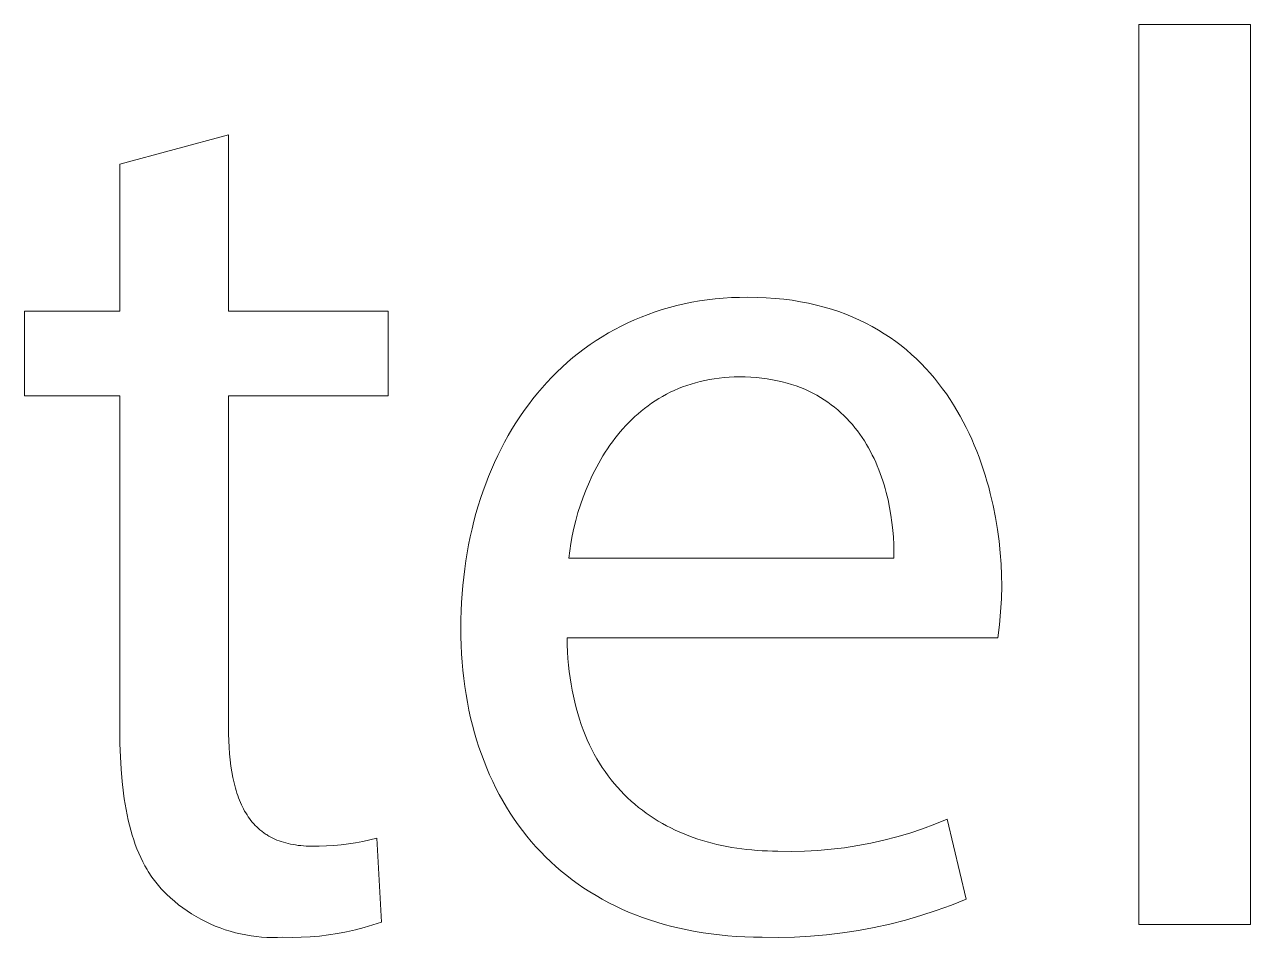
# Model space of a CAD drawing. Header units: millimetres. Extents: x -962 to 3068, y -237 to 2578.
# Drawn here: x 2596.14 to 2635.17, y -170.2 to -141.14 of the extents above; entities that cross this region are included whole.
import ezdxf

# ---------------------------------------------------------------- set-up
doc = ezdxf.new("R2010")
doc.units = ezdxf.units.MM
doc.header["$MEASUREMENT"] = 0
doc.layers.add('Domyślny', color=7, linetype='Continuous', true_color=0x000000)

msp = doc.modelspace()

# ---------------------------------------------------------------- linework, layer by layer
at = {"layer": 'Domyślny', "color": 18, "lineweight": 15, "true_color": 0x000000}
for p, q in [((2631.616, -141.136), (2635.172, -141.136)), ((2631.616, -169.789), (2631.616, -141.136)), ((2635.172, -141.136), (2635.172, -169.789)), ((2599.174, -145.579), (2602.637, -144.653)), ((2602.637, -144.653), (2602.637, -150.262)), ((2599.174, -150.262), (2599.174, -145.579)), ((2617.88, -149.902), (2618.132, -149.872)), ((2618.132, -149.872), (2618.387, -149.849)), ((2618.387, -149.849), (2618.645, -149.832)), ((2618.645, -149.832), (2618.907, -149.822)), ((2618.907, -149.822), (2619.172, -149.818)), ((2619.172, -149.818), (2619.468, -149.822)), ((2619.468, -149.822), (2619.758, -149.834)), ((2619.758, -149.834), (2620.04, -149.854)), ((2620.04, -149.854), (2620.316, -149.882)), ((2596.141, -152.96), (2596.141, -150.262)), ((2596.141, -150.262), (2599.174, -150.262)), ((2602.637, -150.262), (2607.723, -150.262)), ((2607.723, -150.262), (2607.723, -152.96)), ((2616.216, -150.286), (2616.443, -150.213)), ((2616.443, -150.213), (2616.674, -150.145)), ((2616.674, -150.145), (2616.908, -150.084)), ((2616.908, -150.084), (2617.146, -150.029)), ((2617.146, -150.029), (2617.387, -149.98)), ((2617.387, -149.98), (2617.632, -149.938)), ((2617.632, -149.938), (2617.88, -149.902)), ((2620.316, -149.882), (2620.585, -149.917)), ((2620.585, -149.917), (2620.848, -149.96)), ((2620.848, -149.96), (2621.104, -150.01)), ((2621.104, -150.01), (2621.354, -150.066)), ((2621.354, -150.066), (2621.597, -150.13)), ((2621.597, -150.13), (2621.834, -150.2)), ((2621.834, -150.2), (2622.065, -150.277)), ((2615.135, -150.738), (2615.344, -150.636)), ((2615.344, -150.636), (2615.556, -150.54)), ((2615.556, -150.54), (2615.772, -150.449)), ((2615.772, -150.449), (2615.992, -150.365)), ((2615.992, -150.365), (2616.216, -150.286)), ((2622.065, -150.277), (2622.29, -150.36)), ((2622.29, -150.36), (2622.509, -150.449)), ((2622.509, -150.449), (2622.722, -150.544)), ((2622.722, -150.544), (2622.929, -150.644)), ((2622.929, -150.644), (2623.13, -150.751)), ((2614.531, -151.075), (2614.729, -150.957)), ((2614.729, -150.957), (2614.93, -150.845)), ((2614.93, -150.845), (2615.135, -150.738)), ((2623.13, -150.751), (2623.325, -150.863)), ((2623.325, -150.863), (2623.515, -150.98)), ((2623.515, -150.98), (2623.698, -151.102)), ((2613.962, -151.46), (2614.148, -151.326)), ((2614.148, -151.326), (2614.337, -151.198)), ((2614.337, -151.198), (2614.531, -151.075)), ((2623.698, -151.102), (2623.877, -151.229)), ((2623.877, -151.229), (2624.05, -151.36)), ((2624.05, -151.36), (2624.217, -151.497)), ((2613.428, -151.89), (2613.602, -151.742)), ((2613.602, -151.742), (2613.78, -151.598)), ((2613.78, -151.598), (2613.962, -151.46)), ((2624.217, -151.497), (2624.379, -151.637)), ((2624.379, -151.637), (2624.536, -151.782)), ((2624.536, -151.782), (2624.687, -151.931)), ((2612.93, -152.363), (2613.092, -152.2)), ((2613.092, -152.2), (2613.258, -152.043)), ((2613.258, -152.043), (2613.428, -151.89)), ((2624.687, -151.931), (2624.834, -152.084)), ((2624.834, -152.084), (2624.975, -152.24)), ((2612.618, -152.701), (2612.772, -152.529)), ((2612.772, -152.529), (2612.93, -152.363)), ((2617.364, -152.581), (2617.225, -152.626)), ((2617.505, -152.539), (2617.364, -152.581)), ((2617.649, -152.501), (2617.505, -152.539)), ((2617.796, -152.468), (2617.649, -152.501)), ((2617.945, -152.438), (2617.796, -152.468)), ((2618.098, -152.413), (2617.945, -152.438)), ((2618.253, -152.392), (2618.098, -152.413)), ((2618.411, -152.376), (2618.253, -152.392)), ((2618.573, -152.364), (2618.411, -152.376)), ((2618.737, -152.357), (2618.573, -152.364)), ((2618.904, -152.355), (2618.737, -152.357)), ((2619.089, -152.357), (2618.904, -152.355)), ((2619.27, -152.365), (2619.089, -152.357)), ((2619.447, -152.377), (2619.27, -152.365)), ((2619.619, -152.395), (2619.447, -152.377)), ((2619.787, -152.417), (2619.619, -152.395)), ((2619.95, -152.444), (2619.787, -152.417)), ((2620.11, -152.475), (2619.95, -152.444)), ((2620.265, -152.51), (2620.11, -152.475)), ((2620.417, -152.55), (2620.265, -152.51)), ((2620.564, -152.594), (2620.417, -152.55)), ((2620.707, -152.642), (2620.564, -152.594)), ((2624.975, -152.24), (2625.111, -152.4)), ((2625.111, -152.4), (2625.243, -152.563)), ((2625.243, -152.563), (2625.369, -152.73)), ((2599.174, -152.96), (2596.141, -152.96)), ((2599.174, -163.616), (2599.174, -152.96)), ((2607.723, -152.96), (2602.637, -152.96)), ((2602.637, -152.96), (2602.637, -163.495)), ((2612.323, -153.056), (2612.469, -152.876)), ((2612.469, -152.876), (2612.618, -152.701)), ((2616.453, -152.976), (2616.334, -153.046)), ((2616.575, -152.909), (2616.453, -152.976)), ((2616.7, -152.846), (2616.575, -152.909)), ((2616.827, -152.785), (2616.7, -152.846)), ((2616.957, -152.729), (2616.827, -152.785)), ((2617.09, -152.676), (2616.957, -152.729)), ((2617.225, -152.626), (2617.09, -152.676)), ((2620.847, -152.694), (2620.707, -152.642)), ((2620.982, -152.75), (2620.847, -152.694)), ((2621.114, -152.809), (2620.982, -152.75)), ((2621.242, -152.873), (2621.114, -152.809)), ((2621.366, -152.939), (2621.242, -152.873)), ((2621.487, -153.009), (2621.366, -152.939)), ((2625.369, -152.73), (2625.491, -152.899)), ((2625.491, -152.899), (2625.607, -153.071)), ((2612.045, -153.429), (2612.182, -153.241)), ((2612.182, -153.241), (2612.323, -153.056)), ((2615.884, -153.357), (2615.778, -153.442)), ((2615.992, -153.275), (2615.884, -153.357)), ((2616.104, -153.196), (2615.992, -153.275)), ((2616.217, -153.12), (2616.104, -153.196)), ((2616.334, -153.046), (2616.217, -153.12)), ((2621.603, -153.083), (2621.487, -153.009)), ((2621.717, -153.159), (2621.603, -153.083)), ((2621.826, -153.239), (2621.717, -153.159)), ((2621.932, -153.322), (2621.826, -153.239)), ((2622.035, -153.407), (2621.932, -153.322)), ((2625.607, -153.071), (2625.72, -153.246)), ((2625.72, -153.246), (2625.827, -153.423)), ((2611.784, -153.818), (2611.912, -153.622)), ((2611.912, -153.622), (2612.045, -153.429)), ((2615.475, -153.712), (2615.379, -153.807)), ((2615.573, -153.62), (2615.475, -153.712)), ((2615.674, -153.53), (2615.573, -153.62)), ((2615.778, -153.442), (2615.674, -153.53)), ((2622.134, -153.495), (2622.035, -153.407)), ((2622.23, -153.586), (2622.134, -153.495)), ((2622.322, -153.68), (2622.23, -153.586)), ((2622.411, -153.775), (2622.322, -153.68)), ((2622.497, -153.873), (2622.411, -153.775)), ((2625.827, -153.423), (2625.93, -153.603)), ((2625.93, -153.603), (2626.029, -153.784)), ((2611.54, -154.223), (2611.66, -154.019)), ((2611.66, -154.019), (2611.784, -153.818)), ((2615.107, -154.105), (2615.021, -154.209)), ((2615.195, -154.004), (2615.107, -154.105)), ((2615.286, -153.904), (2615.195, -154.004)), ((2615.379, -153.807), (2615.286, -153.904)), ((2622.58, -153.974), (2622.497, -153.873)), ((2622.66, -154.076), (2622.58, -153.974)), ((2622.736, -154.18), (2622.66, -154.076)), ((2626.029, -153.784), (2626.123, -153.968)), ((2626.123, -153.968), (2626.213, -154.153)), ((2626.213, -154.153), (2626.298, -154.34)), ((2611.313, -154.643), (2611.424, -154.431)), ((2611.424, -154.431), (2611.54, -154.223)), ((2614.779, -154.53), (2614.703, -154.641)), ((2614.857, -154.421), (2614.779, -154.53)), ((2614.938, -154.314), (2614.857, -154.421)), ((2615.021, -154.209), (2614.938, -154.314)), ((2622.809, -154.287), (2622.736, -154.18)), ((2622.88, -154.395), (2622.809, -154.287)), ((2622.947, -154.504), (2622.88, -154.395)), ((2623.012, -154.615), (2622.947, -154.504)), ((2626.298, -154.34), (2626.38, -154.528)), ((2626.38, -154.528), (2626.457, -154.717)), ((2611.104, -155.077), (2611.207, -154.858)), ((2611.207, -154.858), (2611.313, -154.643)), ((2614.558, -154.866), (2614.489, -154.981)), ((2614.629, -154.753), (2614.558, -154.866)), ((2614.703, -154.641), (2614.629, -154.753)), ((2623.073, -154.728), (2623.012, -154.615)), ((2623.132, -154.842), (2623.073, -154.728)), ((2623.188, -154.957), (2623.132, -154.842)), ((2626.457, -154.717), (2626.53, -154.908)), ((2626.53, -154.908), (2626.599, -155.099)), ((2610.913, -155.525), (2611.007, -155.299)), ((2611.007, -155.299), (2611.104, -155.077)), ((2614.296, -155.333), (2614.236, -155.452)), ((2614.358, -155.214), (2614.296, -155.333)), ((2614.422, -155.097), (2614.358, -155.214)), ((2614.489, -154.981), (2614.422, -155.097)), ((2623.241, -155.073), (2623.188, -154.957)), ((2623.292, -155.191), (2623.241, -155.073)), ((2623.34, -155.309), (2623.292, -155.191)), ((2623.385, -155.428), (2623.34, -155.309)), ((2626.599, -155.099), (2626.664, -155.291)), ((2626.664, -155.291), (2626.726, -155.484)), ((2610.825, -155.754), (2610.913, -155.525)), ((2614.124, -155.693), (2614.02, -155.937)), ((2614.179, -155.572), (2614.124, -155.693)), ((2614.236, -155.452), (2614.179, -155.572)), ((2623.428, -155.547), (2623.385, -155.428)), ((2623.468, -155.667), (2623.428, -155.547)), ((2623.506, -155.788), (2623.468, -155.667)), ((2626.726, -155.484), (2626.783, -155.677)), ((2626.783, -155.677), (2626.837, -155.87)), ((2610.661, -156.222), (2610.74, -155.986)), ((2610.74, -155.986), (2610.825, -155.754)), ((2614.02, -155.937), (2613.925, -156.182)), ((2623.541, -155.909), (2623.506, -155.788)), ((2623.574, -156.03), (2623.541, -155.909)), ((2623.605, -156.151), (2623.574, -156.03)), ((2626.837, -155.87), (2626.887, -156.063)), ((2626.887, -156.063), (2626.977, -156.449)), ((2610.515, -156.702), (2610.586, -156.46)), ((2610.586, -156.46), (2610.661, -156.222)), ((2613.839, -156.429), (2613.762, -156.676)), ((2613.925, -156.182), (2613.839, -156.429)), ((2623.633, -156.273), (2623.605, -156.151)), ((2623.684, -156.515), (2623.633, -156.273)), ((2626.977, -156.449), (2627.053, -156.832)), ((2610.45, -156.946), (2610.515, -156.702)), ((2613.762, -156.676), (2613.692, -156.923)), ((2623.725, -156.756), (2623.684, -156.515)), ((2623.759, -156.995), (2623.725, -156.756)), ((2627.053, -156.832), (2627.116, -157.212)), ((2610.332, -157.443), (2610.389, -157.193)), ((2610.389, -157.193), (2610.45, -156.946)), ((2613.632, -157.169), (2613.579, -157.413)), ((2613.692, -156.923), (2613.632, -157.169)), ((2623.784, -157.23), (2623.759, -156.995)), ((2623.802, -157.462), (2623.784, -157.23)), ((2627.116, -157.212), (2627.166, -157.588)), ((2610.281, -157.696), (2610.332, -157.443)), ((2613.534, -157.654), (2613.498, -157.892)), ((2613.579, -157.413), (2613.534, -157.654)), ((2623.813, -157.689), (2623.802, -157.462)), ((2627.166, -157.588), (2627.204, -157.956)), ((2610.192, -158.209), (2610.234, -157.951)), ((2610.234, -157.951), (2610.281, -157.696)), ((2613.498, -157.892), (2613.469, -158.126)), ((2623.818, -157.911), (2623.813, -157.689)), ((2623.816, -158.126), (2623.818, -157.911)), ((2627.204, -157.956), (2627.231, -158.318)), ((2610.155, -158.469), (2610.192, -158.209)), ((2613.469, -158.126), (2623.816, -158.126)), ((2627.231, -158.318), (2627.246, -158.67)), ((2610.095, -158.997), (2610.123, -158.732)), ((2610.123, -158.732), (2610.155, -158.469)), ((2627.246, -158.67), (2627.251, -159.011)), ((2610.073, -159.264), (2610.095, -158.997)), ((2627.251, -159.011), (2627.241, -159.425)), ((2610.043, -159.805), (2610.055, -159.533)), ((2610.055, -159.533), (2610.073, -159.264)), ((2627.241, -159.425), (2627.217, -159.839)), ((2610.035, -160.078), (2610.043, -159.805)), ((2627.217, -159.839), (2627.18, -160.251)), ((2610.033, -160.353), (2610.035, -160.078)), ((2610.036, -160.628), (2610.033, -160.353)), ((2627.18, -160.251), (2627.131, -160.662)), ((2610.043, -160.899), (2610.036, -160.628)), ((2613.415, -160.662), (2613.42, -160.885)), ((2627.131, -160.662), (2613.415, -160.662)), ((2610.056, -161.167), (2610.043, -160.899)), ((2610.075, -161.433), (2610.056, -161.167)), ((2613.42, -160.885), (2613.43, -161.104)), ((2613.43, -161.104), (2613.444, -161.319)), ((2610.098, -161.695), (2610.075, -161.433)), ((2613.444, -161.319), (2613.462, -161.53)), ((2613.462, -161.53), (2613.484, -161.737)), ((2610.126, -161.954), (2610.098, -161.695)), ((2610.16, -162.211), (2610.126, -161.954)), ((2613.484, -161.737), (2613.511, -161.94)), ((2613.511, -161.94), (2613.541, -162.139)), ((2610.199, -162.464), (2610.16, -162.211)), ((2613.541, -162.139), (2613.576, -162.333)), ((2613.576, -162.333), (2613.615, -162.524)), ((2610.242, -162.714), (2610.199, -162.464)), ((2610.291, -162.96), (2610.242, -162.714)), ((2613.615, -162.524), (2613.657, -162.711)), ((2613.657, -162.711), (2613.703, -162.894)), ((2610.345, -163.204), (2610.291, -162.96)), ((2613.703, -162.894), (2613.753, -163.073)), ((2613.753, -163.073), (2613.807, -163.248)), ((2602.637, -163.495), (2602.639, -163.719)), ((2610.403, -163.444), (2610.345, -163.204)), ((2610.467, -163.681), (2610.403, -163.444)), ((2613.807, -163.248), (2613.864, -163.419)), ((2613.864, -163.419), (2613.925, -163.587)), ((2599.179, -164.04), (2599.174, -163.616)), ((2602.639, -163.719), (2602.645, -163.936)), ((2610.535, -163.914), (2610.467, -163.681)), ((2610.609, -164.144), (2610.535, -163.914)), ((2613.925, -163.587), (2613.99, -163.75)), ((2613.99, -163.75), (2614.058, -163.91)), ((2614.058, -163.91), (2614.129, -164.066)), ((2599.192, -164.45), (2599.179, -164.04)), ((2602.645, -163.936), (2602.655, -164.147)), ((2602.655, -164.147), (2602.67, -164.352)), ((2610.687, -164.37), (2610.609, -164.144)), ((2614.129, -164.066), (2614.204, -164.218)), ((2614.204, -164.218), (2614.282, -164.366)), ((2599.214, -164.848), (2599.192, -164.45)), ((2602.67, -164.352), (2602.689, -164.551)), ((2602.689, -164.551), (2602.713, -164.743)), ((2610.77, -164.593), (2610.687, -164.37)), ((2610.858, -164.812), (2610.77, -164.593)), ((2614.282, -164.366), (2614.363, -164.511)), ((2614.363, -164.511), (2614.448, -164.652)), ((2614.448, -164.652), (2614.535, -164.789)), ((2599.247, -165.232), (2599.214, -164.848)), ((2602.713, -164.743), (2602.741, -164.928)), ((2602.741, -164.928), (2602.775, -165.108)), ((2610.95, -165.028), (2610.858, -164.812)), ((2611.047, -165.24), (2610.95, -165.028)), ((2614.535, -164.789), (2614.626, -164.922)), ((2614.626, -164.922), (2614.72, -165.052)), ((2614.72, -165.052), (2614.817, -165.178)), ((2599.289, -165.602), (2599.247, -165.232)), ((2602.775, -165.108), (2602.793, -165.195)), ((2602.793, -165.195), (2602.813, -165.28)), ((2602.813, -165.28), (2602.834, -165.364)), ((2602.834, -165.364), (2602.856, -165.446)), ((2602.856, -165.446), (2602.879, -165.527)), ((2611.15, -165.448), (2611.047, -165.24)), ((2611.256, -165.652), (2611.15, -165.448)), ((2614.817, -165.178), (2614.916, -165.301)), ((2614.916, -165.301), (2615.019, -165.419)), ((2615.019, -165.419), (2615.124, -165.535)), ((2599.314, -165.782), (2599.289, -165.602)), ((2599.342, -165.958), (2599.314, -165.782)), ((2602.879, -165.527), (2602.904, -165.606)), ((2602.904, -165.606), (2602.93, -165.683)), ((2602.93, -165.683), (2602.957, -165.758)), ((2602.957, -165.758), (2602.986, -165.832)), ((2602.986, -165.832), (2603.016, -165.904)), ((2611.368, -165.853), (2611.256, -165.652)), ((2611.484, -166.049), (2611.368, -165.853)), ((2615.124, -165.535), (2615.232, -165.646)), ((2615.232, -165.646), (2615.343, -165.755)), ((2615.343, -165.755), (2615.456, -165.859)), ((2615.456, -165.859), (2615.572, -165.96)), ((2599.373, -166.131), (2599.342, -165.958)), ((2599.406, -166.3), (2599.373, -166.131)), ((2603.016, -165.904), (2603.048, -165.975)), ((2603.048, -165.975), (2603.08, -166.043)), ((2603.08, -166.043), (2603.115, -166.11)), ((2603.115, -166.11), (2603.15, -166.175)), ((2603.15, -166.175), (2603.187, -166.238)), ((2603.187, -166.238), (2603.226, -166.3)), ((2611.604, -166.242), (2611.484, -166.049)), ((2611.73, -166.431), (2611.604, -166.242)), ((2615.572, -165.96), (2615.691, -166.058)), ((2615.691, -166.058), (2615.812, -166.152)), ((2615.812, -166.152), (2615.935, -166.243)), ((2615.935, -166.243), (2616.061, -166.33)), ((2599.442, -166.465), (2599.406, -166.3)), ((2599.481, -166.627), (2599.442, -166.465)), ((2599.523, -166.785), (2599.481, -166.627)), ((2603.226, -166.3), (2603.266, -166.36)), ((2603.266, -166.36), (2603.307, -166.418)), ((2603.307, -166.418), (2603.35, -166.474)), ((2603.35, -166.474), (2603.394, -166.529)), ((2603.394, -166.529), (2603.44, -166.581)), ((2603.44, -166.581), (2603.487, -166.632)), ((2603.487, -166.632), (2603.536, -166.681)), ((2611.859, -166.615), (2611.73, -166.431)), ((2611.994, -166.796), (2611.859, -166.615)), ((2616.061, -166.33), (2616.189, -166.414)), ((2616.189, -166.414), (2616.319, -166.494)), ((2616.319, -166.494), (2616.451, -166.571)), ((2616.451, -166.571), (2616.585, -166.645)), ((2616.585, -166.645), (2616.722, -166.715)), ((2624.727, -166.743), (2625.126, -166.594)), ((2625.126, -166.594), (2625.52, -166.433)), ((2625.52, -166.433), (2626.124, -168.983)), ((2599.568, -166.94), (2599.523, -166.785)), ((2599.617, -167.091), (2599.568, -166.94)), ((2603.536, -166.681), (2603.586, -166.728)), ((2603.586, -166.728), (2603.612, -166.751)), ((2603.612, -166.751), (2603.638, -166.774)), ((2603.638, -166.774), (2603.665, -166.796)), ((2603.665, -166.796), (2603.692, -166.817)), ((2603.692, -166.817), (2603.719, -166.838)), ((2603.719, -166.838), (2603.747, -166.859)), ((2603.747, -166.859), (2603.775, -166.879)), ((2603.775, -166.879), (2603.804, -166.899)), ((2603.804, -166.899), (2603.833, -166.918)), ((2603.833, -166.918), (2603.862, -166.937)), ((2603.862, -166.937), (2603.892, -166.955)), ((2603.892, -166.955), (2603.922, -166.973)), ((2603.922, -166.973), (2603.983, -167.007)), ((2603.983, -167.007), (2604.047, -167.039)), ((2604.047, -167.039), (2604.111, -167.07)), ((2607.136, -167.095), (2607.361, -167.038)), ((2607.361, -167.038), (2607.508, -169.709)), ((2612.133, -166.972), (2611.994, -166.796)), ((2612.276, -167.144), (2612.133, -166.972)), ((2616.722, -166.715), (2616.86, -166.782)), ((2616.86, -166.782), (2617, -166.846)), ((2617, -166.846), (2617.143, -166.906)), ((2617.143, -166.906), (2617.287, -166.963)), ((2617.287, -166.963), (2617.433, -167.017)), ((2617.433, -167.017), (2617.58, -167.067)), ((2623.503, -167.105), (2623.915, -166.998)), ((2623.915, -166.998), (2624.323, -166.877)), ((2624.323, -166.877), (2624.727, -166.743)), ((2599.668, -167.238), (2599.617, -167.091)), ((2599.722, -167.381), (2599.668, -167.238)), ((2599.78, -167.521), (2599.722, -167.381)), ((2604.111, -167.07), (2604.178, -167.098)), ((2604.178, -167.098), (2604.246, -167.125)), ((2604.246, -167.125), (2604.316, -167.15)), ((2604.316, -167.15), (2604.388, -167.172)), ((2604.388, -167.172), (2604.461, -167.193)), ((2604.461, -167.193), (2604.537, -167.212)), ((2604.537, -167.212), (2604.613, -167.229)), ((2604.613, -167.229), (2604.692, -167.244)), ((2604.692, -167.244), (2604.773, -167.257)), ((2604.773, -167.257), (2604.855, -167.268)), ((2604.855, -167.268), (2604.939, -167.277)), ((2604.939, -167.277), (2605.025, -167.284)), ((2605.025, -167.284), (2605.113, -167.289)), ((2605.113, -167.289), (2605.203, -167.292)), ((2605.203, -167.292), (2605.294, -167.293)), ((2605.294, -167.293), (2605.526, -167.294)), ((2605.526, -167.294), (2605.758, -167.288)), ((2605.758, -167.288), (2605.99, -167.274)), ((2605.99, -167.274), (2606.221, -167.253)), ((2606.221, -167.253), (2606.452, -167.224)), ((2606.452, -167.224), (2606.681, -167.189)), ((2606.681, -167.189), (2606.909, -167.146)), ((2606.909, -167.146), (2607.136, -167.095)), ((2612.424, -167.313), (2612.276, -167.144)), ((2612.576, -167.476), (2612.424, -167.313)), ((2617.58, -167.067), (2617.729, -167.115)), ((2617.729, -167.115), (2617.88, -167.159)), ((2617.88, -167.159), (2618.032, -167.2)), ((2618.032, -167.2), (2618.186, -167.238)), ((2618.186, -167.238), (2618.341, -167.273)), ((2618.341, -167.273), (2618.498, -167.304)), ((2618.498, -167.304), (2618.656, -167.333)), ((2618.656, -167.333), (2618.815, -167.358)), ((2618.815, -167.358), (2618.975, -167.381)), ((2618.975, -167.381), (2619.136, -167.4)), ((2619.136, -167.4), (2619.299, -167.416)), ((2619.299, -167.416), (2619.462, -167.429)), ((2619.462, -167.429), (2619.627, -167.44)), ((2619.627, -167.44), (2619.792, -167.447)), ((2620.977, -167.452), (2621.402, -167.43)), ((2621.402, -167.43), (2621.826, -167.393)), ((2621.826, -167.393), (2622.249, -167.343)), ((2622.249, -167.343), (2622.669, -167.278)), ((2622.669, -167.278), (2623.088, -167.199)), ((2623.088, -167.199), (2623.503, -167.105)), ((2599.841, -167.657), (2599.78, -167.521)), ((2599.905, -167.789), (2599.841, -167.657)), ((2599.972, -167.917), (2599.905, -167.789)), ((2612.733, -167.636), (2612.576, -167.476)), ((2612.894, -167.791), (2612.733, -167.636)), ((2613.059, -167.942), (2612.894, -167.791)), ((2619.792, -167.447), (2619.958, -167.451)), ((2619.958, -167.451), (2620.125, -167.453)), ((2620.125, -167.453), (2620.551, -167.46)), ((2620.551, -167.46), (2620.977, -167.452)), ((2600.043, -168.041), (2599.972, -167.917)), ((2600.08, -168.101), (2600.043, -168.041)), ((2600.117, -168.161), (2600.08, -168.101)), ((2600.156, -168.22), (2600.117, -168.161)), ((2600.195, -168.277), (2600.156, -168.22)), ((2613.229, -168.088), (2613.059, -167.942)), ((2613.403, -168.23), (2613.229, -168.088)), ((2600.236, -168.334), (2600.195, -168.277)), ((2600.277, -168.39), (2600.236, -168.334)), ((2600.319, -168.444), (2600.277, -168.39)), ((2600.362, -168.498), (2600.319, -168.444)), ((2600.406, -168.551), (2600.362, -168.498)), ((2600.451, -168.602), (2600.406, -168.551)), ((2600.496, -168.653), (2600.451, -168.602)), ((2613.581, -168.367), (2613.403, -168.23)), ((2613.764, -168.5), (2613.581, -168.367)), ((2613.95, -168.628), (2613.764, -168.5)), ((2600.543, -168.702), (2600.496, -168.653)), ((2600.663, -168.822), (2600.543, -168.702)), ((2600.786, -168.938), (2600.663, -168.822)), ((2600.914, -169.05), (2600.786, -168.938)), ((2614.141, -168.751), (2613.95, -168.628)), ((2614.336, -168.87), (2614.141, -168.751)), ((2614.535, -168.984), (2614.336, -168.87)), ((2614.739, -169.093), (2614.535, -168.984)), ((2626.124, -168.983), (2625.649, -169.173)), ((2601.045, -169.157), (2600.914, -169.05)), ((2601.181, -169.259), (2601.045, -169.157)), ((2601.319, -169.357), (2601.181, -169.259)), ((2601.461, -169.449), (2601.319, -169.357)), ((2614.946, -169.197), (2614.739, -169.093)), ((2615.158, -169.297), (2614.946, -169.197)), ((2615.373, -169.391), (2615.158, -169.297)), ((2615.593, -169.48), (2615.373, -169.391)), ((2625.167, -169.347), (2624.68, -169.506)), ((2625.649, -169.173), (2625.167, -169.347)), ((2601.606, -169.537), (2601.461, -169.449)), ((2601.754, -169.62), (2601.606, -169.537)), ((2601.904, -169.697), (2601.754, -169.62)), ((2602.057, -169.77), (2601.904, -169.697)), ((2602.213, -169.836), (2602.057, -169.77)), ((2607.508, -169.709), (2607.233, -169.802)), ((2615.816, -169.565), (2615.593, -169.48)), ((2616.044, -169.644), (2615.816, -169.565)), ((2616.275, -169.718), (2616.044, -169.644)), ((2616.51, -169.787), (2616.275, -169.718)), ((2623.692, -169.775), (2623.192, -169.885)), ((2624.189, -169.649), (2623.692, -169.775)), ((2624.68, -169.506), (2624.189, -169.649)), ((2602.371, -169.898), (2602.213, -169.836)), ((2602.531, -169.954), (2602.371, -169.898)), ((2602.693, -170.004), (2602.531, -169.954)), ((2602.856, -170.049), (2602.693, -170.004)), ((2603.021, -170.088), (2602.856, -170.049)), ((2603.187, -170.122), (2603.021, -170.088)), ((2603.354, -170.149), (2603.187, -170.122)), ((2603.522, -170.171), (2603.354, -170.149)), ((2603.691, -170.187), (2603.522, -170.171)), ((2605.529, -170.156), (2605.239, -170.18)), ((2605.818, -170.121), (2605.529, -170.156)), ((2606.105, -170.077), (2605.818, -170.121)), ((2606.39, -170.023), (2606.105, -170.077)), ((2606.674, -169.959), (2606.39, -170.023)), ((2606.955, -169.885), (2606.674, -169.959)), ((2607.233, -169.802), (2606.955, -169.885)), ((2616.75, -169.85), (2616.51, -169.787)), ((2616.993, -169.909), (2616.75, -169.85)), ((2617.239, -169.961), (2616.993, -169.909)), ((2617.49, -170.009), (2617.239, -169.961)), ((2617.744, -170.051), (2617.49, -170.009)), ((2618.003, -170.088), (2617.744, -170.051)), ((2618.264, -170.119), (2618.003, -170.088)), ((2618.53, -170.145), (2618.264, -170.119)), ((2618.799, -170.165), (2618.53, -170.145)), ((2619.072, -170.179), (2618.799, -170.165)), ((2621.164, -170.16), (2620.653, -170.187)), ((2621.674, -170.116), (2621.164, -170.16)), ((2622.183, -170.056), (2621.674, -170.116)), ((2622.689, -169.979), (2622.183, -170.056)), ((2623.192, -169.885), (2622.689, -169.979)), ((2635.172, -169.789), (2631.616, -169.789)), ((2603.86, -170.197), (2603.691, -170.187)), ((2604.029, -170.201), (2603.86, -170.197)), ((2604.199, -170.2), (2604.029, -170.201)), ((2604.368, -170.192), (2604.199, -170.2)), ((2604.659, -170.198), (2604.368, -170.192)), ((2604.949, -170.194), (2604.659, -170.198)), ((2605.239, -170.18), (2604.949, -170.194)), ((2619.349, -170.188), (2619.072, -170.179)), ((2619.629, -170.191), (2619.349, -170.188)), ((2620.141, -170.197), (2619.629, -170.191)), ((2620.653, -170.187), (2620.141, -170.197))]:
    msp.add_line(p, q, dxfattribs=at)

doc.saveas('drawing.dxf')
